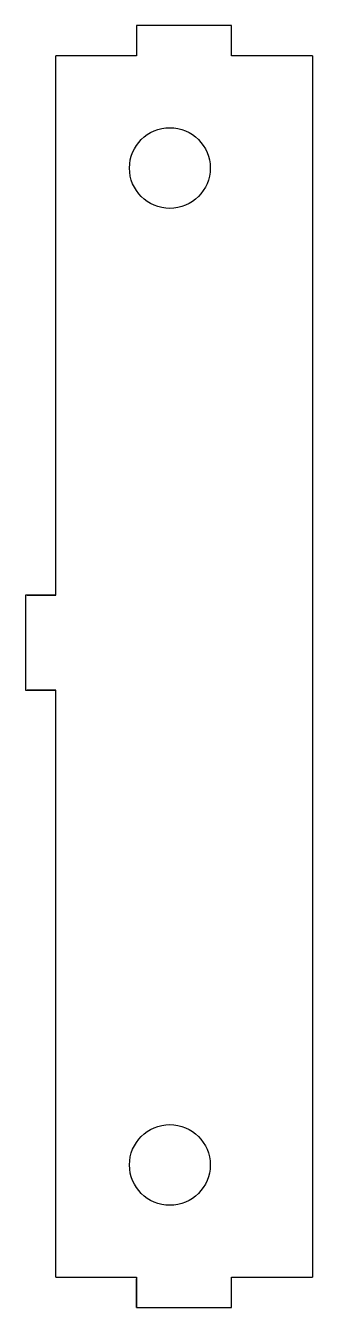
# Model space of a CAD drawing. Header units: inches. Extents: x -0.01 to 1.18, y -2.76 to 2.56.
import ezdxf

# ---------------------------------------------------------------- set-up
doc = ezdxf.new("R2010")
doc.units = ezdxf.units.IN
doc.header["$MEASUREMENT"] = 0

msp = doc.modelspace()

# ---------------------------------------------------------------- linework, layer by layer
for p, q in [((0.1181, 0.1969), (0.1181, 2.4341)), ((0.1181, 0.1969), (0.1181, 2.4341)), ((1.1811, 2.4341), (1.1811, -2.6309)), ((1.1811, 2.4341), (1.1811, -2.6309)), ((0, 0.1969), (0.1181, 0.1969)), ((0, 0.1969), (0.1181, 0.1969)), ((0.1181, -0.1969), (0, -0.1969)), ((0.1181, -0.1969), (0, -0.1969)), ((0.1181, -2.6309), (0.1181, -0.1969)), ((0.1181, -2.6309), (0.1181, -0.1969)), ((0.4528, -2.7559), (0.4528, -2.6378)), ((0.4528, -2.7559), (0.4528, -2.6378)), ((0.4528, -2.6378), (0.4528, -2.7559))]:
    msp.add_line(p, q)
for points in [[(1.1811, 2.4341), (0.8465, 2.4341), (0.8465, 2.5591), (0.4528, 2.5591), (0.4528, 2.4341), (0.1181, 2.4341)], [(0.1181, 0.1969), (-0.0069, 0.1969), (-0.0069, -0.1969), (0.1181, -0.1969)], [(0.1181, 0.1969), (-0.0069, 0.1969), (-0.0069, -0.1969), (0.1181, -0.1969)], [(0.1181, 0.1969), (-0.0069, 0.1969), (-0.0069, -0.1969), (0.1181, -0.1969)], [(0.1181, 0.1969), (-0.0069, 0.1969), (-0.0069, -0.1969), (0.1181, -0.1969)], [(0.1181, -2.6309), (0.4528, -2.6309), (0.4528, -2.7559), (0.8465, -2.7559), (0.8465, -2.6309), (1.1811, -2.6309)], [(0.1181, -2.6309), (0.4528, -2.6309), (0.4528, -2.7559)], [(0.1181, -2.6309), (0.4528, -2.6309), (0.4528, -2.7559)]]:
    msp.add_lwpolyline(points)
at = {"flags": 128}
for points in [[(0.8465, 2.4341), (0.8465, 2.5591), (0.4528, 2.5591), (0.4528, 2.4341)], [(0.8465, 2.4341), (0.8465, 2.5591), (0.4528, 2.5591), (0.4528, 2.4341)], [(0.4528, -2.7559), (0.8465, -2.7559), (0.8465, -2.6309)], [(0.4528, -2.7559), (0.8465, -2.7559), (0.8465, -2.6309)]]:
    msp.add_lwpolyline(points, dxfattribs=at)
for centre in [(0.5906, 1.9685), (0.5906, 1.9685), (0.5906, -2.1654), (0.5906, -2.1654)]:
    msp.add_circle(centre, 0.1673)

doc.saveas('drawing.dxf')
